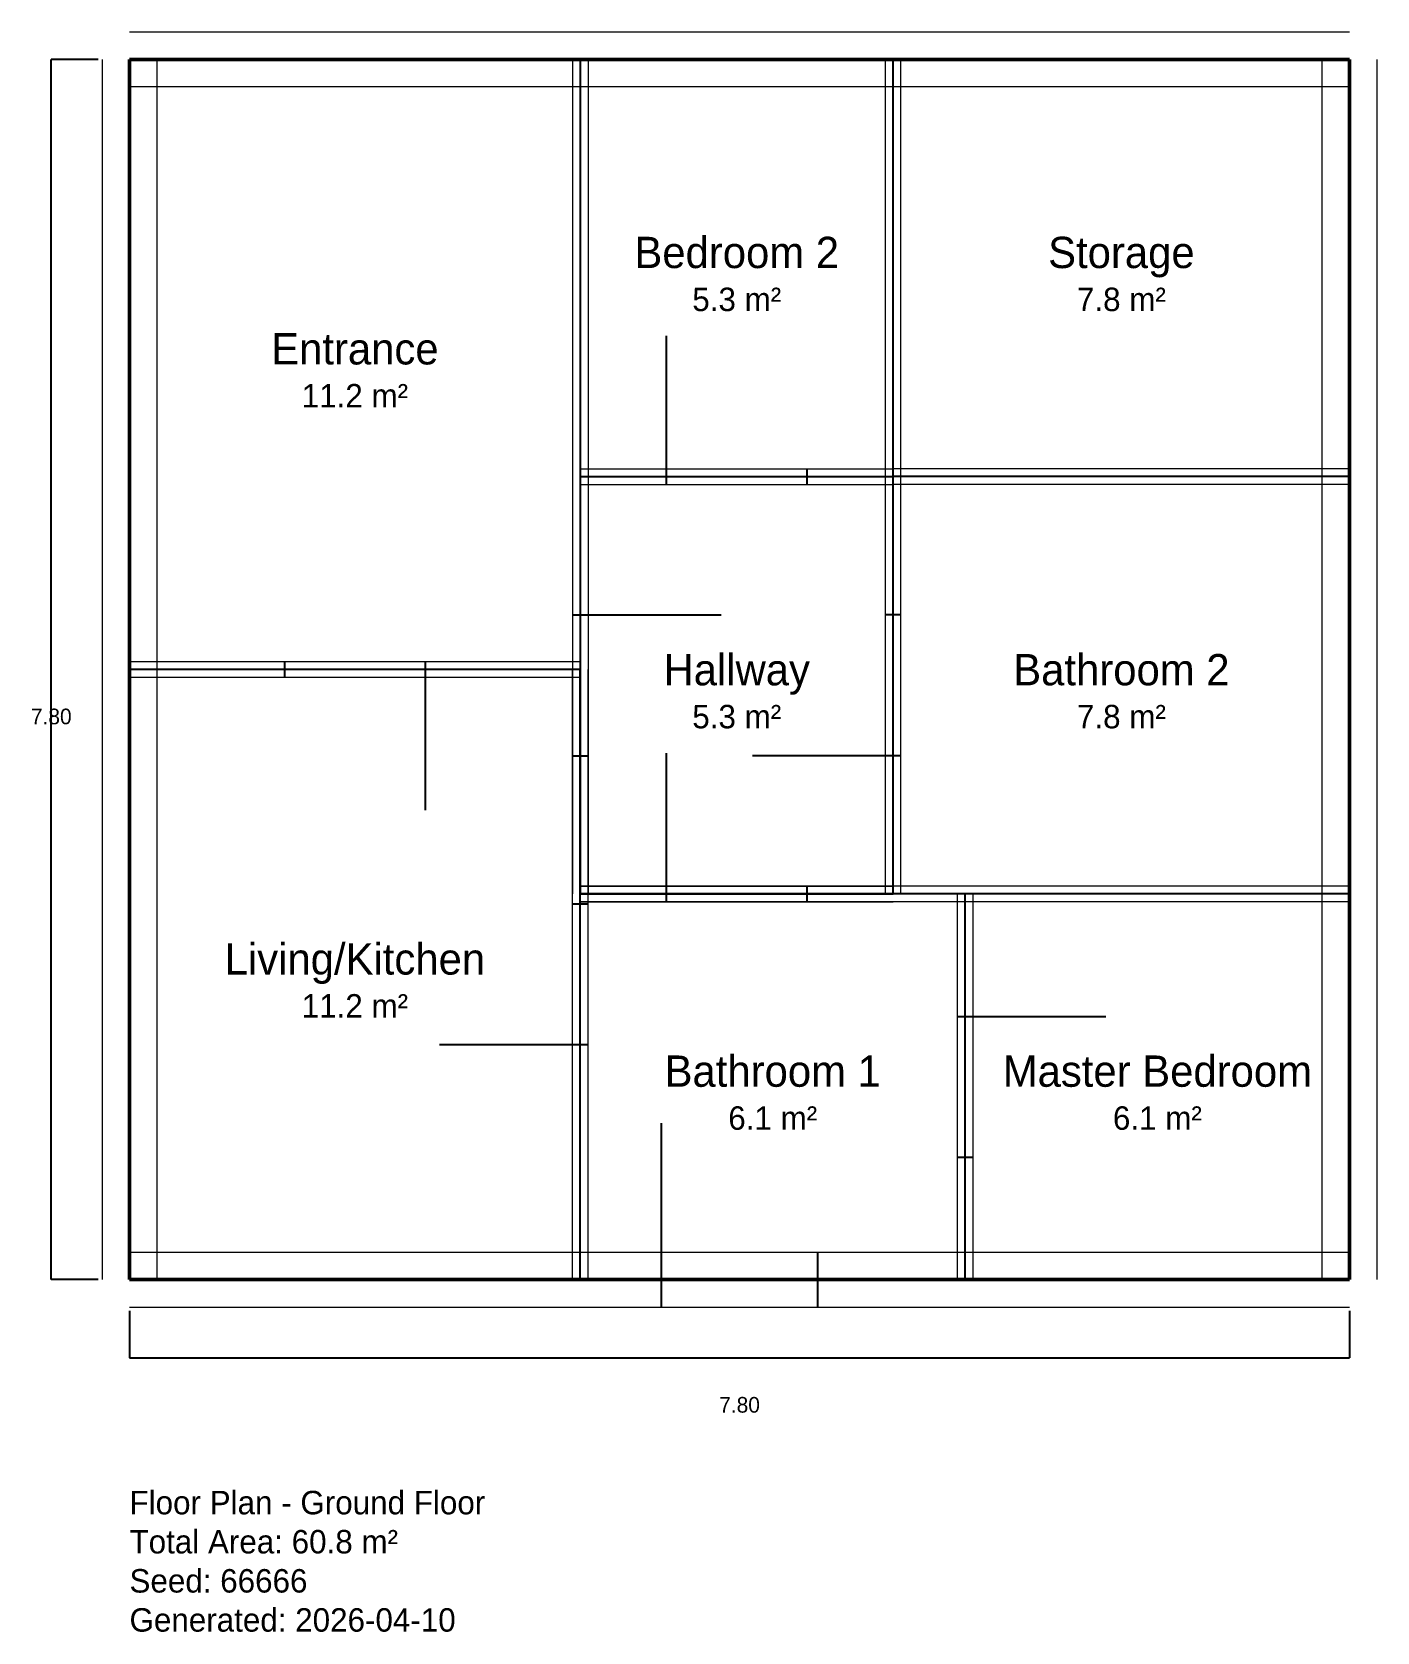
# Model space of a CAD drawing. Header units: metres. Extents: x -0.6 to 8, y -2.3 to 8.
import ezdxf
from ezdxf.enums import TextEntityAlignment as Align

# ---------------------------------------------------------------- set-up
doc = ezdxf.new("R2010")
doc.units = ezdxf.units.M
for name, color, linetype in [('DIMS', 3, 'Continuous'), ('DOORS', 1, 'Continuous'), ('ROOMS', 8, 'Continuous'), ('TEXT', 7, 'Continuous'), ('WALLS', 7, 'Continuous')]:
    doc.layers.add(name, color=color, linetype=linetype)

msp = doc.modelspace()

# ---------------------------------------------------------------- linework, layer by layer
at = {"layer": 'DIMS'}
for p, q in [((-0.5, 0), (-0.5, 7.8)), ((-0.2, 7.8), (-0.5, 7.8)), ((-0.2, 0), (-0.5, 0)), ((0, -0.2), (0, -0.5)), ((7.8, -0.2), (7.8, -0.5)), ((0, -0.5), (7.8, -0.5))]:
    msp.add_line(p, q, dxfattribs=at)
at = {"layer": 'DOORS'}
for p, q in [((3.432, 5.133), (3.432, 6.033)), ((3.432, 5.083), (3.432, 5.183)), ((4.332, 5.083), (4.332, 5.183)), ((2.832, 4.249), (2.932, 4.249)), ((2.882, 4.249), (3.782, 4.249)), ((4.932, 4.249), (4.832, 4.249)), ((0.991, 3.95), (0.991, 3.85)), ((1.891, 3.95), (1.891, 3.85)), ((1.891, 3.9), (1.891, 3)), ((2.832, 3.349), (2.932, 3.349)), ((3.432, 2.466), (3.432, 3.366)), ((4.882, 3.349), (3.982, 3.349)), ((4.932, 3.349), (4.832, 3.349)), ((3.432, 2.416), (3.432, 2.516)), ((4.332, 2.416), (4.332, 2.516)), ((2.932, 2.4), (2.832, 2.4)), ((5.291, 1.683), (5.391, 1.683)), ((5.341, 1.683), (6.241, 1.683)), ((2.882, 1.5), (1.982, 1.5)), ((2.932, 1.5), (2.832, 1.5)), ((3.4, 0), (3.4, 1)), ((5.291, 0.783), (5.391, 0.783)), ((3.4, -0.175), (3.4, 0.175)), ((4.4, -0.175), (4.4, 0.175))]:
    msp.add_line(p, q, dxfattribs=at)
at = {"layer": 'ROOMS', "lineweight": 13}
for points in [[(0, 3.9), (2.882, 3.9), (2.882, 7.8), (0, 7.8)], [(2.882, 5.133), (4.882, 5.133), (4.882, 7.8), (2.882, 7.8)], [(4.882, 5.133), (7.8, 5.133), (7.8, 7.8), (4.882, 7.8)], [(2.882, 2.466), (4.882, 2.466), (4.882, 5.133), (2.882, 5.133)], [(4.882, 2.466), (7.8, 2.466), (7.8, 5.133), (4.882, 5.133)], [(0, 0), (2.882, 0), (2.882, 3.9), (0, 3.9)], [(2.882, 0), (5.341, 0), (5.341, 2.466), (2.882, 2.466)], [(5.341, 0), (7.8, 0), (7.8, 2.466), (5.341, 2.466)]]:
    msp.add_lwpolyline(points, close=True, dxfattribs=at)
at = {"layer": 'WALLS', "lineweight": 13}
for p, q in [((7.8, 7.975), (0, 7.975)), ((-0.175, 7.8), (-0.175, 0)), ((0.175, 7.8), (0.175, 0)), ((2.832, 7.8), (2.832, 5.133)), ((2.932, 7.8), (2.932, 5.133)), ((4.832, 5.133), (4.832, 7.8)), ((4.932, 5.133), (4.932, 7.8)), ((7.625, 0), (7.625, 7.8)), ((7.975, 0), (7.975, 7.8)), ((7.8, 7.625), (0, 7.625)), ((2.832, 5.133), (2.832, 2.466)), ((2.882, 5.183), (4.882, 5.183)), ((2.932, 5.133), (2.932, 2.466)), ((4.832, 2.466), (4.832, 5.133)), ((7.8, 5.183), (4.882, 5.183)), ((4.932, 2.466), (4.932, 5.133)), ((2.882, 5.083), (4.882, 5.083)), ((7.8, 5.083), (4.882, 5.083)), ((2.882, 3.95), (0, 3.95)), ((2.832, 0), (2.832, 3.9)), ((2.932, 0), (2.932, 3.9)), ((2.882, 3.85), (0, 3.85)), ((2.882, 2.516), (4.882, 2.516)), ((5.341, 2.516), (2.882, 2.516)), ((5.291, 2.466), (5.291, 0)), ((7.8, 2.516), (5.341, 2.516)), ((5.391, 2.466), (5.391, 0)), ((2.882, 2.416), (4.882, 2.416)), ((5.341, 2.416), (2.882, 2.416)), ((7.8, 2.416), (5.341, 2.416)), ((0, 0.175), (7.8, 0.175)), ((0, -0.175), (7.8, -0.175))]:
    msp.add_line(p, q, dxfattribs=at)
at = {"layer": 'WALLS', "lineweight": 50}
for p, q in [((7.8, 7.8), (0, 7.8)), ((0, 7.8), (0, 0)), ((7.8, 0), (7.8, 7.8)), ((0, 0), (7.8, 0))]:
    msp.add_line(p, q, dxfattribs=at)
at = {"layer": 'WALLS', "lineweight": 25}
for p, q in [((2.882, 7.8), (2.882, 5.133)), ((4.882, 5.133), (4.882, 7.8)), ((2.882, 5.133), (4.882, 5.133)), ((2.882, 5.133), (2.882, 2.466)), ((4.882, 2.466), (4.882, 5.133)), ((7.8, 5.133), (4.882, 5.133)), ((2.882, 3.9), (0, 3.9)), ((2.882, 0), (2.882, 3.9)), ((2.882, 2.466), (4.882, 2.466)), ((5.341, 2.466), (2.882, 2.466)), ((5.341, 2.466), (5.341, 0)), ((7.8, 2.466), (5.341, 2.466))]:
    msp.add_line(p, q, dxfattribs=at)

# ---------------------------------------------------------------- texts
at = {"layer": 'DIMS'}
for p in [(-0.5, 3.6), (3.9, -0.8)]:
    msp.add_text('7.80', height=0.1, dxfattribs=at).set_placement(p, align=Align.MIDDLE_CENTER)
at = {"layer": 'TEXT'}
for s, height, p in [('Bedroom 2', 0.2, (3.882, 6.566)), ('Storage', 0.2, (6.341, 6.566)), ('5.3 m²', 0.15, (3.882, 6.266)), ('7.8 m²', 0.15, (6.341, 6.266)), ('Entrance', 0.2, (1.441, 5.95)), ('11.2 m²', 0.15, (1.441, 5.65)), ('Hallway', 0.2, (3.882, 3.899)), ('Bathroom 2', 0.2, (6.341, 3.899)), ('5.3 m²', 0.15, (3.882, 3.599)), ('7.8 m²', 0.15, (6.341, 3.599)), ('Living/Kitchen', 0.2, (1.441, 2.05)), ('11.2 m²', 0.15, (1.441, 1.75)), ('Bathroom 1', 0.2, (4.112, 1.333)), ('Master Bedroom', 0.2, (6.571, 1.333)), ('6.1 m²', 0.15, (4.112, 1.033)), ('6.1 m²', 0.15, (6.571, 1.033))]:
    msp.add_text(s, height=height, dxfattribs=at).set_placement(p, align=Align.MIDDLE_CENTER)
for s, p in [('Floor Plan - Ground Floor', (0, -1.5)), ('Total Area: 60.8 m²', (0, -1.75)), ('Seed: 66666', (0, -2)), ('Generated: 2026-04-10', (0, -2.25))]:
    msp.add_text(s, height=0.15, dxfattribs=at).set_placement(p)

doc.saveas('drawing.dxf')
